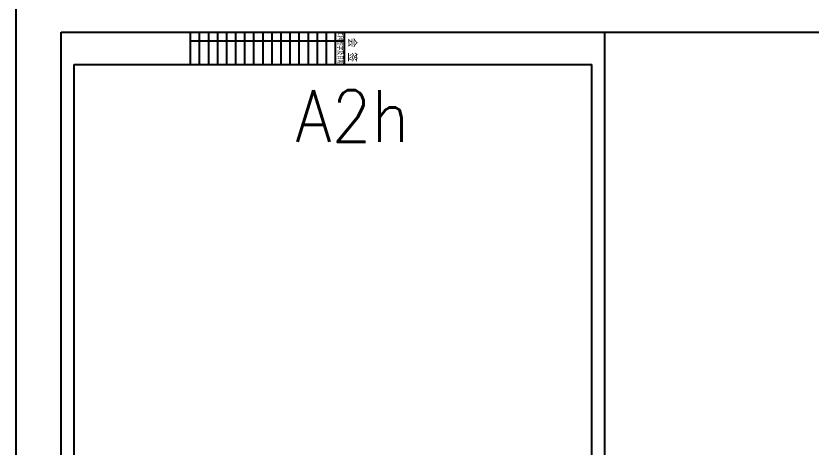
# Model space of a CAD drawing. Header units: inches. Extents: x 3186 to 109360, y -14990 to 740552.
# Drawn here: x 3186 to 33948, y 41025 to 57732 of the extents above; entities that cross this region are included whole.
import ezdxf
from ezdxf.enums import TextEntityAlignment as Align

# ---------------------------------------------------------------- set-up
doc = ezdxf.new("R2010")
doc.units = ezdxf.units.IN
doc.header["$MEASUREMENT"] = 0
doc.layers.add('GT_1', color=7, linetype='Continuous')
doc.styles.add('HZ', font='txt_____.ttf', dxfattribs={"width": 0.7, "bigfont": 'HZTXT'})
doc.styles.add('ROMAND', font='romand__.ttf', dxfattribs={"width": 0.7, "bigfont": 'OCHINESE.shx'})
doc.styles.get("Standard").update_dxf_attribs({"font": 'txt', "bigfont": 'gbcbig.shx'})
doc.dimstyles.new('Standard-yuanban', dxfattribs={"dimtxt": 800, "dimasz": 0.18, "dimexe": 0.18, "dimexo": 0.0625, "dimgap": 0.09, "dimtad": 0, "dimtih": 1, "dimtoh": 1, "dimdec": 4, "dimlfac": 0.02, "dimzin": 0, "dimdsep": 46, "dimtxsty": 'Standard', "dimcen": 0.09, "dimadec": 0, "dimazin": 0, "dimtfac": 1, "dimtdec": 4, "dimtofl": 0, "dimtmove": 0, "dimatfit": 3, "dimfxl": 1, "dimtolj": 1, "dimtzin": 0, "dimarcsym": 0})

# ---------------------------------------------------------------- blocks, each defined once
blk = doc.blocks.new('会签')
at = {"color": 0}
for p, q in [((3629.69, -1305.73), (3604.69, -1305.73)), ((3611.37, -1424.73), (3611.37, -1305.73)), ((3629.69, -1312.73), (3604.69, -1312.73)), ((3629.69, -1319.73), (3604.69, -1319.73)), ((3629.69, -1326.73), (3604.69, -1326.73)), ((3629.69, -1333.73), (3604.69, -1333.73)), ((3629.69, -1340.73), (3604.69, -1340.73)), ((3629.69, -1347.73), (3604.69, -1347.73)), ((3629.69, -1354.73), (3604.69, -1354.73)), ((3629.69, -1361.73), (3604.69, -1361.73)), ((3629.69, -1368.73), (3604.69, -1368.73)), ((3629.69, -1375.73), (3604.69, -1375.73)), ((3629.69, -1382.73), (3604.69, -1382.73)), ((3629.69, -1389.73), (3604.69, -1389.73)), ((3629.69, -1396.73), (3604.69, -1396.73)), ((3629.69, -1403.73), (3604.69, -1403.73)), ((3629.69, -1410.73), (3604.69, -1410.73)), ((3629.69, -1417.73), (3604.69, -1417.73)), ((3629.69, -1424.73), (3604.69, -1424.73))]:
    blk.add_line(p, q, dxfattribs=at)
for s, height, style, width, p in [('会 签  ', 6, 'HZ', 0.9, (3622.23, -1302.52)), ('工种签字及日期', 3.8, 'ROMAND', 0.7, (3616.9, -1310.89))]:
    blk.add_text(s, height=height, dxfattribs=dict(at, style=style, width=width)).set_placement(p, align=Align.CENTER)
blk = doc.blocks.new('*D99')
at = {"color": 0, "lineweight": -2, "transparency": 16777216}
for p, q in [((25935, 57109), (38691, 57109)), ((38691, 57108), (38691, 42659)), ((38691, 27409), (38691, 41858)), ((25935, 27409), (38691, 27409))]:
    blk.add_line(p, q, dxfattribs=at)
at = {"color": 0, "transparency": 16777216}
for points in [[(38691, 57108), (38691, 57108), (38691, 57109)], [(38691, 27409), (38691, 27409), (38691, 27409)]]:
    blk.add_solid(points, dxfattribs=at)
at = {"layer": 'Defpoints', "color": 0, "transparency": 16777216}
for p in [(25934, 57109), (38691, 57109), (25934, 27409)]:
    blk.add_point(p, dxfattribs=at)
at = {"color": 0, "transparency": 16777216, "insert": (38691, 42259), "char_height": 800, "attachment_point": 5}
blk.add_mtext('\\A1;594.0000', dxfattribs=at)

msp = doc.modelspace()

# ---------------------------------------------------------------- linework, layer by layer
msp.add_line((3186.2886, 740551.77166), (3186.2886, -14989.84004))
at = {"layer": 'GT_1'}
for p, q in [((4934.44132, 27408.56658), (4934.44132, 57108.56658)), ((4934.44132, 57108.56658), (25934.44132, 57108.56658)), ((25934.44132, 27408.56658), (25934.44132, 57108.56658))]:
    msp.add_line(p, q, dxfattribs=at)
at = {"layer": 'GT_1', "color": 1}
for p, q in [((5434.44132, 27908.56658), (5434.44132, 55858.56658)), ((5434.44132, 55858.56658), (25434.44132, 55858.56658)), ((25434.44132, 27908.56658), (25434.44132, 55858.56658))]:
    msp.add_line(p, q, dxfattribs=at)

# ---------------------------------------------------------------- block references
at = {"color": 0, "xscale": 50, "yscale": 50, "zscale": 50, "rotation": 270}
msp.add_blockref('会签', (81170.90962, 237342.84862), dxfattribs=at)

# ---------------------------------------------------------------- texts
at = {"color": 0, "style": 'HZ', "width": 0.9}
msp.add_text('A2h', height=2000, dxfattribs=at).set_placement((16191.30592, 52858.06028), align=Align.CENTER)

# ---------------------------------------------------------------- dimensions: what is measured, and where the dimension line sits
dim = msp.add_linear_dim(base=(38690.97563, 57108.56658), p1=(25934.44132, 27408.56658), p2=(25934.44132, 57108.56658), angle=90, dimstyle='Standard-yuanban')
dim.commit()
dim.dimension.update_dxf_attribs({"geometry": '*D99', "text_midpoint": (38690.97563, 42258.56658)})

doc.saveas('drawing.dxf')
